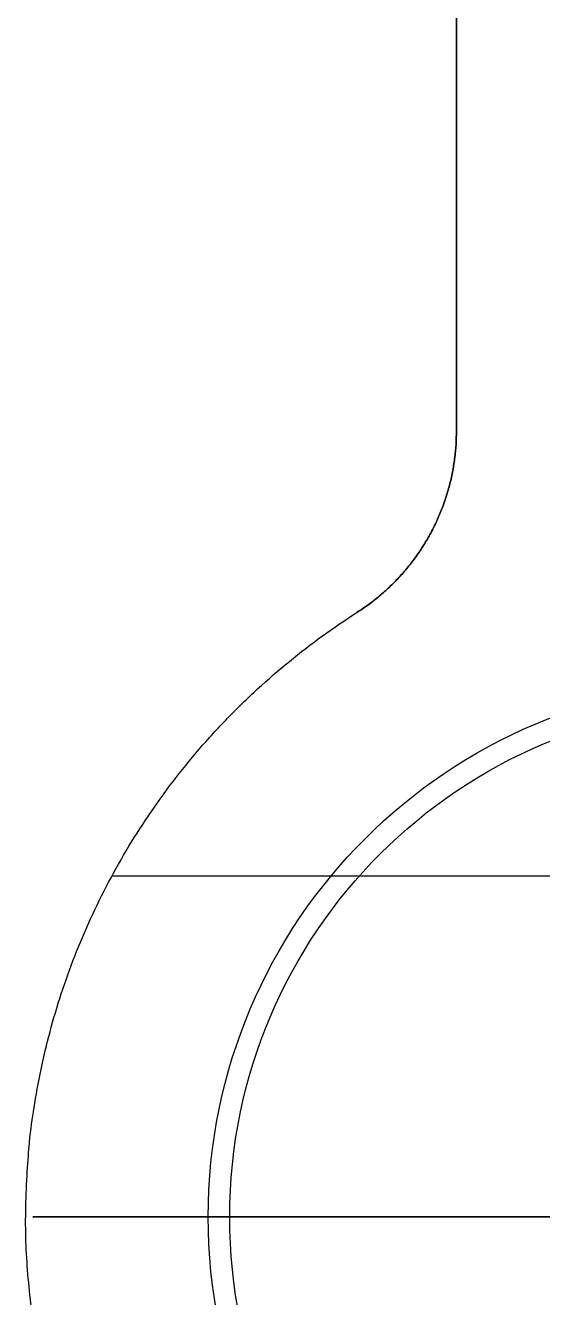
# Model space of a CAD drawing. Header units: millimetres. Extents: x 565 to 905, y -1671 to 168.
# Drawn here: x 635 to 707, y -1582.2 to -1404.9 of the extents above; entities that cross this region are included whole.
import ezdxf

# ---------------------------------------------------------------- set-up
doc = ezdxf.new("R2010")
doc.units = ezdxf.units.MM
doc.header["$MEASUREMENT"] = 0
doc.layers.add('V3', color=7, linetype='Continuous', true_color=0x000000)
doc.layers.add('V3 - steel', color=7, linetype='Continuous', true_color=0x191919)

msp = doc.modelspace()

# ---------------------------------------------------------------- linework, layer by layer
at = {"layer": 'V3'}
msp.add_line((695, -1461.46, -15), (695, -1461.46), dxfattribs=at)
for points in [[(695, -1461.46), (695, -1431.23), (695, -1401)], [(695, -1401, -15), (695, -1431.23, -15), (695, -1461.46, -15)], [(695, -1401, -7.5), (695, -1431.23, -7.5), (695, -1461.46, -7.5)], [(691.31, -1475.87, -15), (691.31, -1475.87, -7.5), (691.31, -1475.87)], [(681.15, -1486.73, -15), (681.15, -1486.73, -7.5), (681.15, -1486.73)], [(823, -1523.5, -15), (735, -1523.5, -15), (647, -1523.5, -15)], [(823, -1523.5), (735, -1523.5), (647, -1523.5)], [(635, -1571), (635, -1571, -7.5), (635, -1571, -15)]]:
    msp.add_open_spline(points, degree=2, dxfattribs=at)
for points in [[(681.15, -1486.73, -15), (695, -1477.89, -15), (695, -1461.46, -15)], [(681.15, -1486.73), (695, -1477.89), (695, -1461.46)], [(695, -1461.46, -7.5), (695, -1477.89, -7.5), (681.15, -1486.73, -7.5)]]:
    msp.add_rational_spline(points, [1, 0.877058019307, 1], degree=2, dxfattribs=at)
for points in [[(835, -1571), (835, -1671), (735, -1671), (635, -1671), (635, -1571), (635, -1516.23), (681.15, -1486.73)], [(835, -1571, -15), (835, -1671, -15), (735, -1671, -15), (635, -1671, -15), (635, -1571, -15), (635, -1516.23, -15), (681.15, -1486.73, -15)], [(835, -1571, -7.5), (835, -1671, -7.5), (735, -1671, -7.5), (635, -1671, -7.5), (635, -1571, -7.5), (635, -1516.23, -7.5), (681.15, -1486.73, -7.5)]]:
    msp.add_rational_spline(points, [1, 0.707106781187, 1, 0.707106781187, 1, 0.815079550896, 0.863661076576], degree=2, knots=[0, 0, 0, 157.079633, 157.079633, 314.159265, 314.159265, 413.332733, 413.332733, 413.332733], dxfattribs=at)
at = {"layer": 'V3 - steel'}
for centre, radius in [((735, -1571, 33.67), 74.57), ((735, -1571, 52.33), 74.57), ((735, -1571, 5.67), 74.57), ((735, -1571, 24.33), 74.57), ((735, -1571, 35), 71.58), ((735, -1571, 51), 71.58), ((735, -1571, 7), 71.58), ((735, -1571, 23), 71.58)]:
    msp.add_circle(centre, radius, dxfattribs=at)
at = {"layer": 'V3 - steel', "extrusion": (0, 1, 0)}
for centre, radius, start, end in [((-650, 43, -1571), 14, 221.8103, 138.1897), ((-650, 15, -1571), 14, 221.8103, 138.1897), ((-663.42, 55, -1571), 4, 270, 318.1897), ((-663.42, 31, -1571), 4, 41.8103, 90), ((-663.42, 27, -1571), 4, 270, 318.1897), ((-663.42, 3, -1571), 4, 41.8103, 90)]:
    msp.add_arc(centre, radius, start, end, dxfattribs=at)
at = {"layer": 'V3 - steel'}
for points in [[(663.42, -1571, 51), (686.21, -1571, 51), (709, -1571, 51)], [(709, -1571, 35), (686.21, -1571, 35), (663.42, -1571, 35)], [(663.42, -1571, 23), (686.21, -1571, 23), (709, -1571, 23)], [(709, -1571, 7), (686.21, -1571, 7), (663.42, -1571, 7)]]:
    msp.add_open_spline(points, degree=2, dxfattribs=at)

doc.saveas('drawing.dxf')
